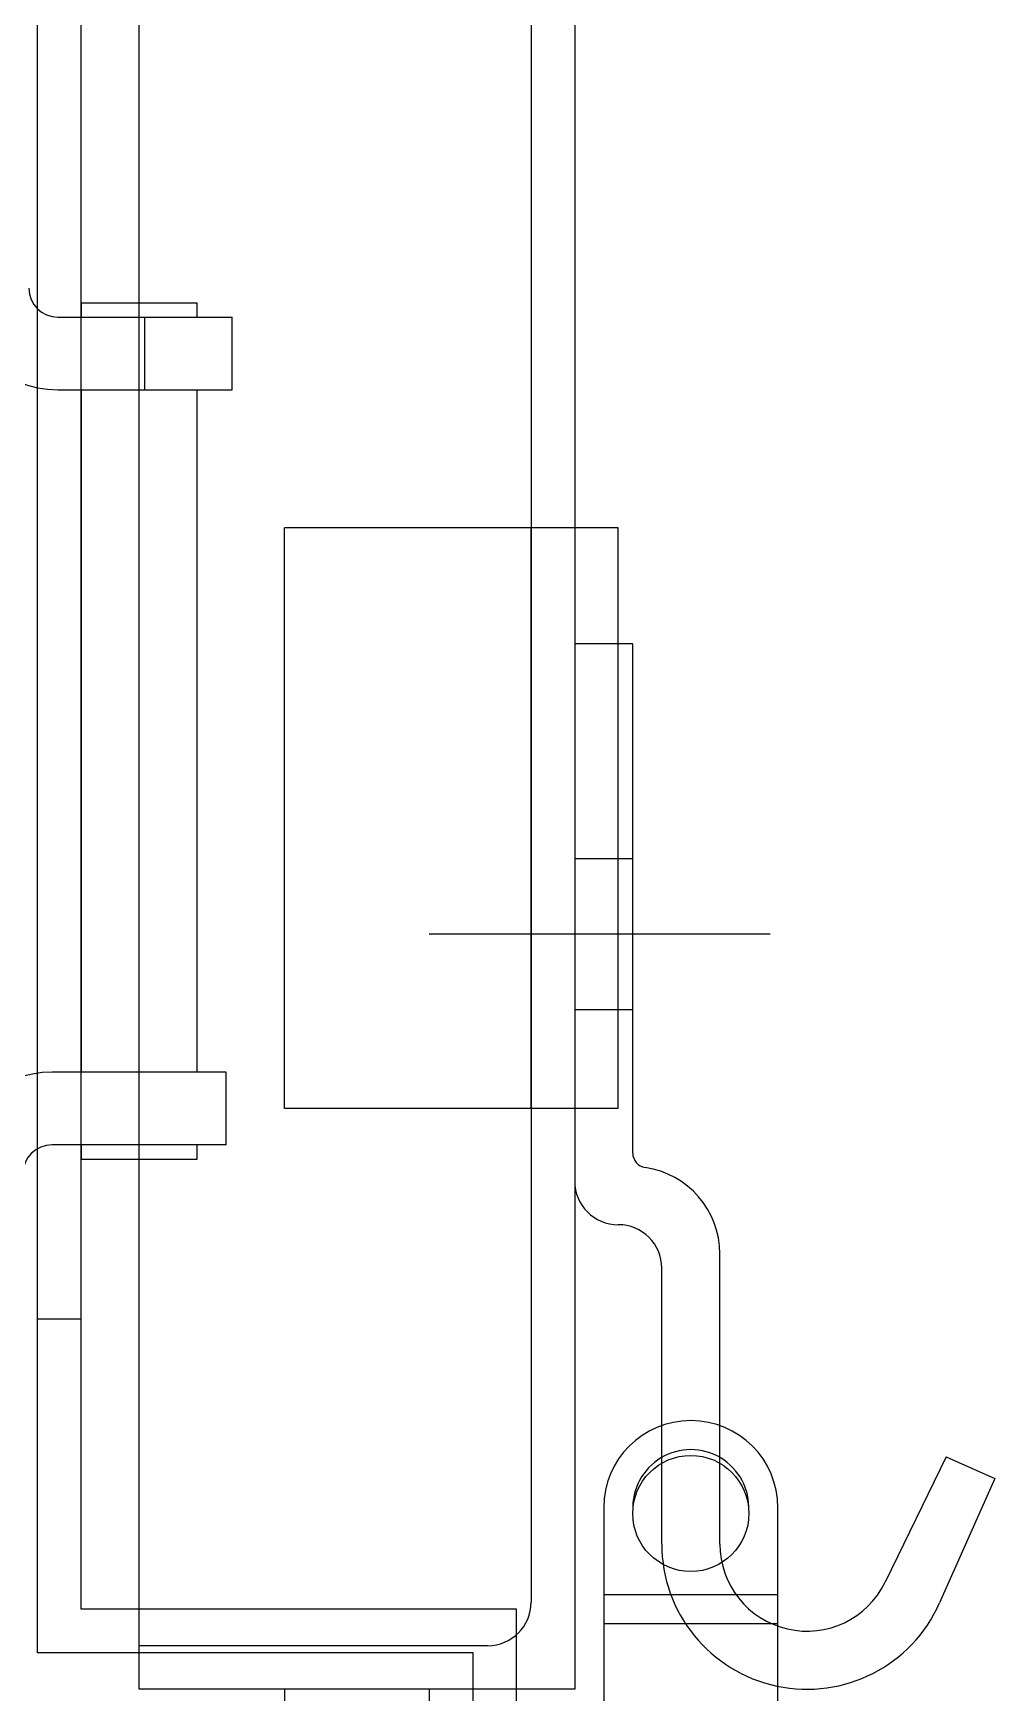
# Model space of a CAD drawing. Extents: x -3080 to 28500, y -1326 to 31609.
# Drawn here: x 6626.94 to 6630.26, y 26362 to 26367.71 of the extents above; entities that cross this region are included whole.
import ezdxf

# ---------------------------------------------------------------- set-up
doc = ezdxf.new("R2010")
doc.units = 0
doc.header["$LTSCALE"] = 100
doc.layers.add('0-xref', color=8, linetype='Continuous')
doc.layers.add('188K-SM-07-F10-MECH-CR PIPE-Y2257103$0$AP7P1-SM-08-FNN-120-A(4)-SMP$0$15P6-SM-08-FNN-320-A(10)-UIS-TCM$0$15P6-SM-08-FNN-00-(@10)170308-MIC$0$0-CDS', color=140, linetype='Continuous')

# ---------------------------------------------------------------- blocks, each defined once
blk = doc.blocks.new('188K-SM-07-F10-MECH-CR PIPE-Y2257103$0$CDS-CVD')
at = {"layer": '188K-SM-07-F10-MECH-CR PIPE-Y2257103$0$AP7P1-SM-08-FNN-120-A(4)-SMP$0$15P6-SM-08-FNN-320-A(10)-UIS-TCM$0$15P6-SM-08-FNN-00-(@10)170308-MIC$0$0-CDS', "ltscale": 0.1}
for p, q in [((6627.11, -72972.4769), (6627.11, -72925.4769)), ((6627.31, -72972.7522), (6627.31, -72926.2522)), ((6628.81, -72926.4022), (6628.81, -72972.7522)), ((6628.66, -72926.5522), (6628.66, -72972.4522)), ((6626.96, -72972.6269), (6626.96, -72941.6358)), ((6627.31, -72971.7016), (6627.31, -72967.6558)), ((6627.11, -72967.9769), (6627.11, -72968.0269)), ((6627.11, -72967.9769), (6627.3734, -72967.9769)), ((6627.3734, -72967.9769), (6627.51, -72967.9769)), ((6627.51, -72968.0269), (6627.51, -72967.9769)), ((6627.03, -72968.0269), (6627.33, -72968.0269)), ((6627.33, -72968.2769), (6627.33, -72968.0269)), ((6627.33, -72968.0269), (6627.63, -72968.0269)), ((6627.63, -72968.2769), (6627.63, -72968.0269)), ((6627.03, -72968.2769), (6627.33, -72968.2769)), ((6627.11, -72968.2769), (6627.11, -72970.6269)), ((6627.33, -72968.2769), (6627.63, -72968.2769)), ((6627.51, -72970.6269), (6627.51, -72968.2769)), ((6627.81, -72970.7522), (6627.81, -72968.7522)), ((6628.96, -72968.7522), (6627.81, -72968.7522)), ((6628.66, -72970.7522), (6628.66, -72968.7522)), ((6628.96, -72970.7522), (6628.96, -72968.7522)), ((6628.81, -72969.1522), (6628.81, -72971.0022)), ((6629.01, -72969.1522), (6628.81, -72969.1522)), ((6629.01, -72970.9058), (6629.01, -72969.1522)), ((6629.01, -72969.8922), (6628.81, -72969.8922)), ((6629.4836, -72970.1522), (6628.3087, -72970.1522)), ((6629.01, -72970.4122), (6628.81, -72970.4122)), ((6627.31, -72970.6269), (6627.01, -72970.6269)), ((6627.31, -72970.8769), (6627.31, -72970.6269)), ((6627.61, -72970.6269), (6627.31, -72970.6269)), ((6627.61, -72970.8769), (6627.61, -72970.6269)), ((6628.96, -72970.7522), (6627.81, -72970.7522)), ((6627.31, -72970.8769), (6627.01, -72970.8769)), ((6627.11, -72970.8769), (6627.11, -72970.9269)), ((6627.61, -72970.8769), (6627.31, -72970.8769)), ((6627.51, -72970.9269), (6627.51, -72970.8769)), ((6627.11, -72970.9269), (6627.3734, -72970.9269)), ((6627.3734, -72970.9269), (6627.51, -72970.9269)), ((6629.31, -72972.2522), (6629.31, -72971.2522)), ((6629.11, -72972.2522), (6629.11, -72971.3022)), ((6626.96, -72971.4769), (6627.11, -72971.4769)), ((6630.09, -72971.9522), (6629.8796, -72972.3837)), ((6630.09, -72971.9522), (6630.2571, -72972.0263)), ((6630.2571, -72972.0263), (6630.067, -72972.4549)), ((6628.91, -72972.1269), (6628.91, -72972.4269)), ((6629.51, -72972.4269), (6629.51, -72972.1269)), ((6629.51, -72972.4269), (6628.91, -72972.4269)), ((6628.91, -72972.4269), (6628.91, -72972.5269)), ((6629.51, -72972.5269), (6629.51, -72972.4269)), ((6628.61, -72972.4769), (6627.11, -72972.4769)), ((6628.61, -72980.4769), (6628.61, -72972.4769)), ((6629.51, -72972.5269), (6628.91, -72972.5269)), ((6628.91, -72972.5269), (6628.91, -72972.8769)), ((6629.51, -72972.8769), (6629.51, -72972.5269)), ((6628.46, -72972.6269), (6626.96, -72972.6269)), ((6628.51, -72972.6022), (6627.31, -72972.6022)), ((6628.46, -72980.3269), (6628.46, -72972.6269)), ((6628.81, -72972.7522), (6627.31, -72972.7522)), ((6628.31, -72972.7522), (6627.81, -72972.7522)), ((6627.81, -72972.7522), (6627.81, -72973.7522)), ((6628.31, -72973.7522), (6628.31, -72972.7522))]:
    blk.add_line(p, q, dxfattribs=at)
blk.add_circle((6629.21, -72972.1469), 0.2, dxfattribs=at)
for centre, radius, start, end in [((6627.03, -72967.9269), 0.35, 180, 270), ((6627.03, -72967.9269), 0.1, 180, 270), ((6627.01, -72970.9769), 0.35, 90, 175.904), ((6627.01, -72970.9769), 0.1, 90, 180), ((6629.06, -72970.9058), 0.05, 180, 261.7868), ((6629.01, -72971.2522), 0.3, 0, 81.7868), ((6628.96, -72971.0022), 0.15, 180, 270), ((6628.96, -72971.3022), 0.15, 0, 90), ((6629.21, -72972.1269), 0.3, 0, 180), ((6629.21, -72972.1269), 0.2, 357.134, 182.866), ((6629.61, -72972.2522), 0.5, 180, 336.0843), ((6629.61, -72972.2522), 0.3, 180, 334.0108), ((6628.51, -72972.4522), 0.15, 270, 0)]:
    blk.add_arc(centre, radius, start, end, dxfattribs=at)
blk = doc.blocks.new('188K-SM-07-F10-MECH-CR PIPE-Y2257103')
blk.add_blockref('188K-SM-07-F10-MECH-CR PIPE-Y2257103$0$CDS-CVD', (0, 99334.7631))

msp = doc.modelspace()

# ---------------------------------------------------------------- block references
at = {"layer": '0-xref'}
msp.add_blockref('188K-SM-07-F10-MECH-CR PIPE-Y2257103', (0, 0), dxfattribs=at)

doc.saveas('drawing.dxf')
